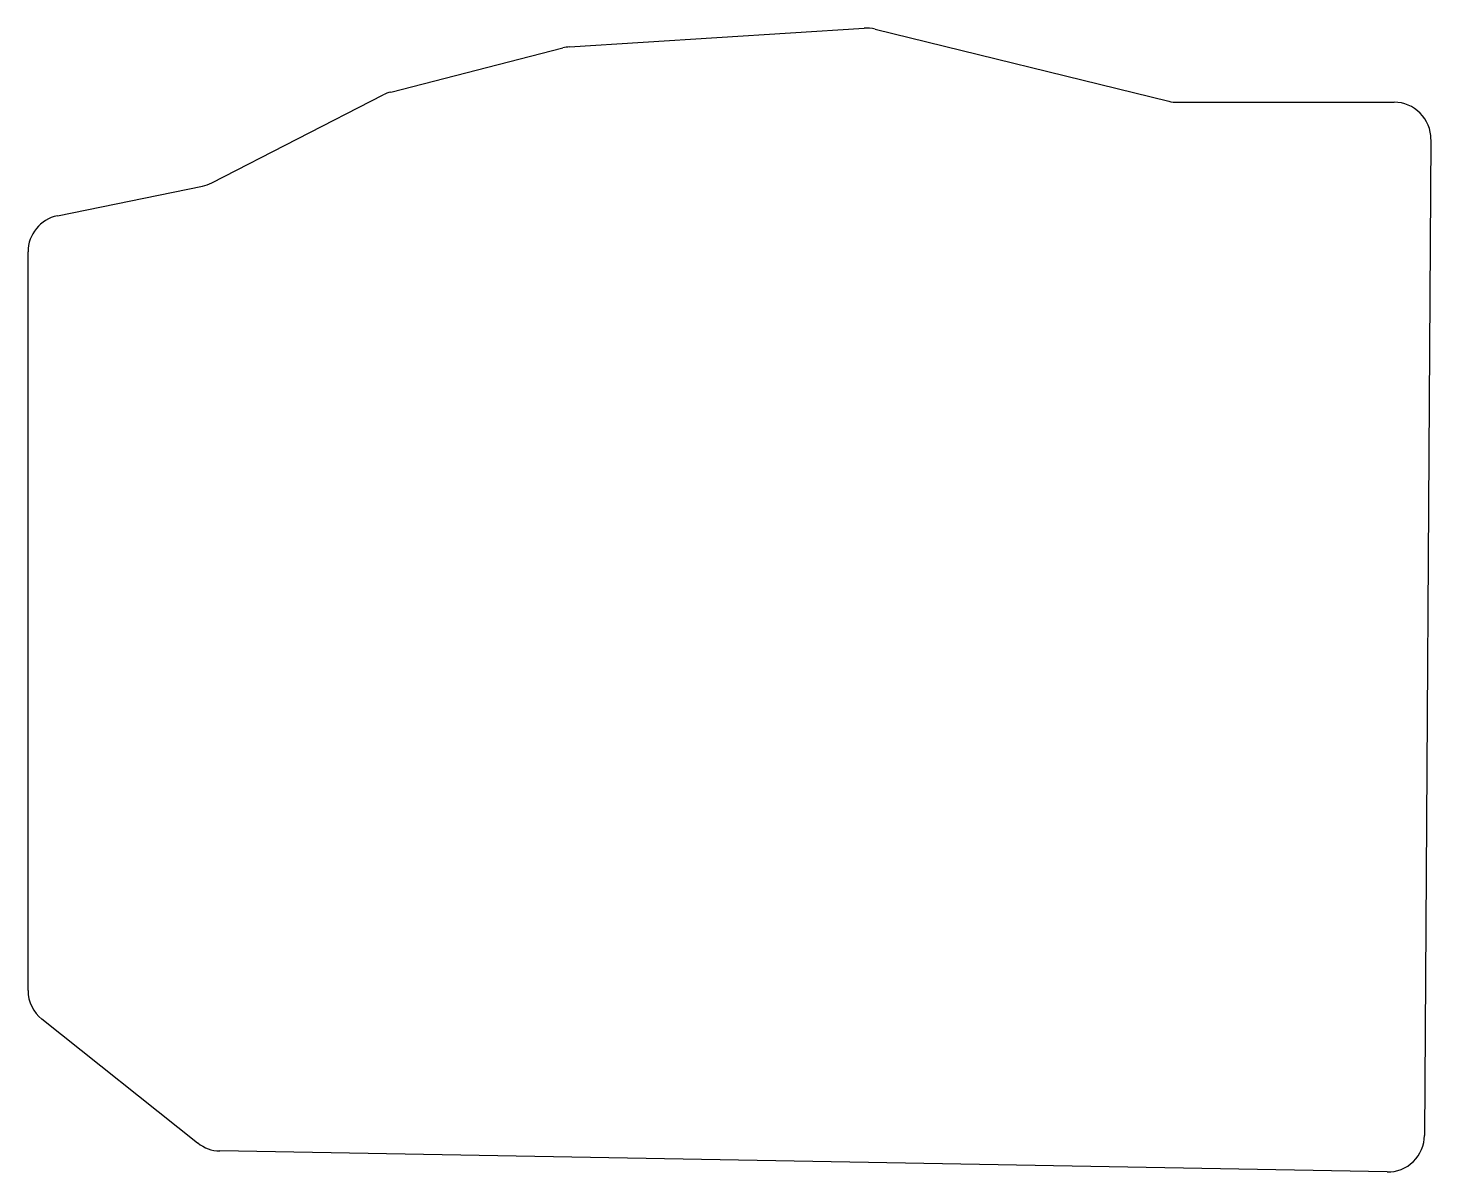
# Model space of a CAD drawing. Header units: millimetres. Extents: x 36 to 189, y -212 to -87.
import ezdxf

# ---------------------------------------------------------------- set-up
doc = ezdxf.new("R2010")
doc.units = ezdxf.units.MM

msp = doc.modelspace()

# ---------------------------------------------------------------- linework, layer by layer
for p, q in [((95.38, -89.48), (127.39, -87.44)), ((128.6, -87.55), (160.53, -95.38)), ((75.93, -94.39), (94.64, -89.59)), ((56.49, -104.25), (75.1, -94.7)), ((161.48, -95.5), (185.02, -95.5)), ((189.02, -99.53), (188.32, -207.83)), ((39.7, -107.84), (55.46, -104.61)), ((36.5, -192.07), (36.5, -111.76)), ((54.94, -208.66), (38.01, -195.2)), ((184.25, -211.8), (57.36, -209.52))]:
    msp.add_line(p, q)
for centre, start, end in [((127.64, -91.43), 76.2091, 93.6412), ((95.63, -93.47), 93.6412, 104.3814), ((76.93, -98.26), 104.3814, 117.1497), ((161.48, -91.5), 256.2091, 270), ((185.02, -99.5), 359.6274, 90), ((54.66, -100.69), 281.5922, 297.1497), ((40.5, -111.76), 101.5922, 180), ((40.5, -192.07), 180, 231.5198), ((57.43, -205.52), 231.5198, 268.9725), ((184.32, -207.8), 268.9725, 359.6274)]:
    msp.add_arc(centre, 4, start, end)

doc.saveas('drawing.dxf')
